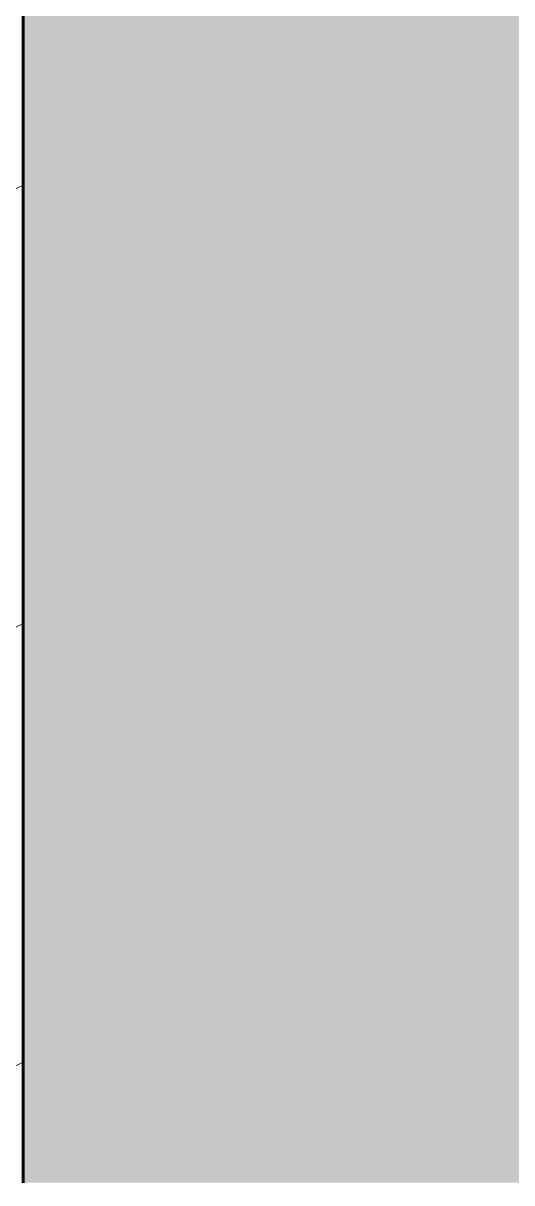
# Model space of a CAD drawing. Header units: inches. Extents: x -4110 to -1807, y 11006 to 12281.
# Drawn here: x -3605.42 to -3593.56, y 11070.35 to 11098.53 of the extents above; entities that cross this region are included whole.
import ezdxf

# ---------------------------------------------------------------- set-up
doc = ezdxf.new("R2010")
doc.units = ezdxf.units.IN
doc.header["$MEASUREMENT"] = 0
for name, color, linetype, lineweight in [('0-1', 7, 'Continuous', 5), ('0-2', 50, 'Continuous', 18), ('A-WALL-PATT-1', 253, 'Continuous', 9), ('Q-CASE-2', 7, 'Continuous', 9), ('Q-CASE-3', 253, 'Continuous', 9), ('Q-CASE-7', 250, 'Continuous', 60)]:
    doc.layers.add(name, color=color, linetype=linetype, lineweight=lineweight)

# ---------------------------------------------------------------- blocks, each defined once
blk = doc.blocks.new('OD_CW_Base Cabinet - OD_CW_Base Cabinet-3870381-ENLARGED RCP - 1ST FLOOR PLAN - EAST')
at = {"layer": 'Q-CASE-3'}
blk.add_hatch(color=256, dxfattribs=at).paths.add_polyline_path([(56.52, 3), (107.925, 3), (107.925, 24), (56.52, 24)], flags=0)
at = {"layer": 'Q-CASE-2'}
blk.add_line((56.52, 24), (107.925, 24), dxfattribs=at)
at = {"layer": 'Q-CASE-7'}
blk.add_line((107.925, 24), (56.52, 24), dxfattribs=at)
blk = doc.blocks.new('CTR - 1st Phase - Unit Layouts_rvt-1-ENLARGED RCP - 1ST FLOOR PLAN - EAST')
at = {"layer": 'A-WALL-PATT-1'}
h = blk.add_hatch(dxfattribs=at)
h.set_pattern_fill('FP_4', color=256, style=0, pattern_type=2)
h.set_pattern_definition([(216.87, (4.265, 10.662), (31.9871619, 21.32545714), [5.331, -47.981]), (206.565, (10.662, 7.464), (-10.662476, -10.6620098), [11.921, -11.921]), (198.435, (10.662, 2.132), (-21.32449365, -10.6625869), [6.744, -26.974])])
h.paths.add_polyline_path([(-3605.424, 11070.346), (-3605.424, 11121.127), (-3610.174, 11121.127), (-3610.174, 11070.346)], flags=0)
at = {"layer": '0-2', "rotation": 90.00000000000007}
blk.add_blockref('OD_CW_Base Cabinet - OD_CW_Base Cabinet-3870381-ENLARGED RCP - 1ST FLOOR PLAN - EAST', (-3581.424, 11013.827), dxfattribs=at)

msp = doc.modelspace()

# ---------------------------------------------------------------- block references
at = {"layer": '0-1'}
msp.add_blockref('CTR - 1st Phase - Unit Layouts_rvt-1-ENLARGED RCP - 1ST FLOOR PLAN - EAST', (0, 0), dxfattribs=at)

doc.saveas('drawing.dxf')
